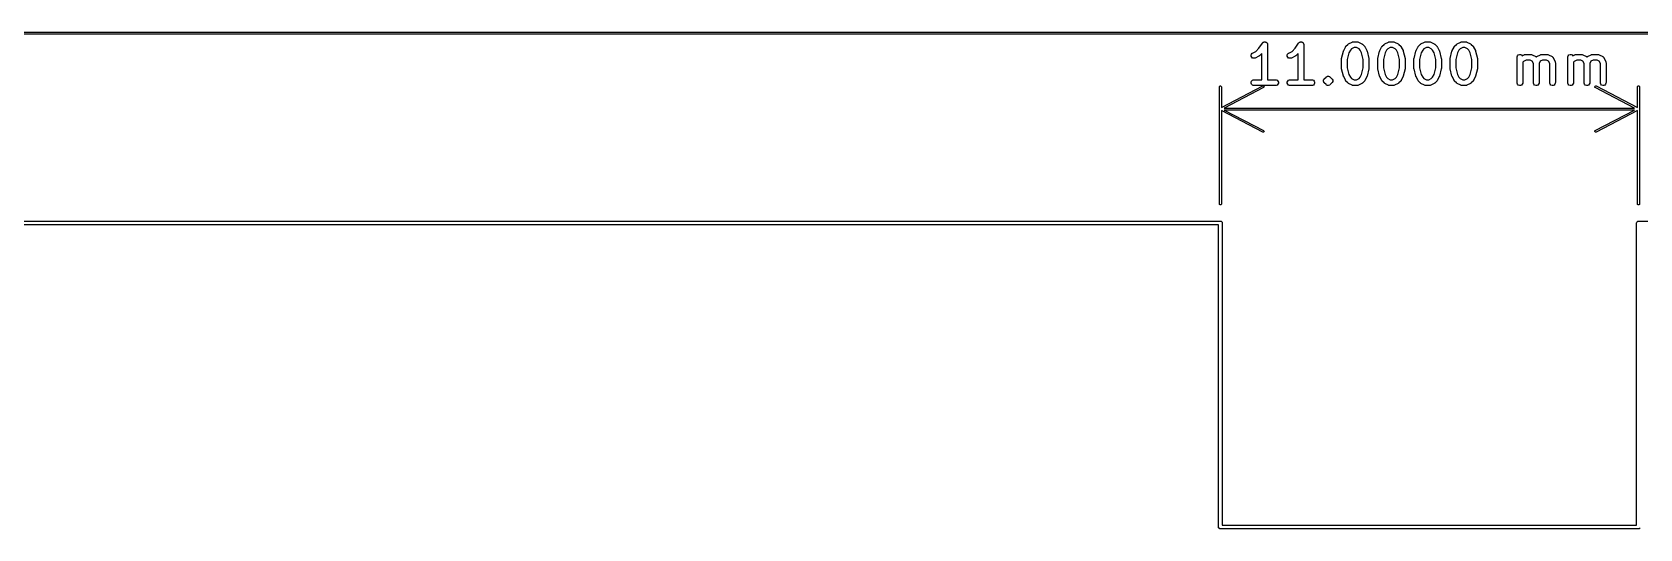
# Model space of a CAD drawing. Extents: x 2 to 13.8, y -9.5 to -0.9.
# Drawn here: x 10.856 to 12.521, y -1.498 to -0.983 of the extents above; entities that cross this region are included whole.
import ezdxf

# ---------------------------------------------------------------- set-up
doc = ezdxf.new("R2010")
doc.units = 0
doc.header["$MEASUREMENT"] = 0
doc.layers.add('BLACK', color=7, linetype='CONTINUOUS')

msp = doc.modelspace()

# ---------------------------------------------------------------- linework, layer by layer
at = {"layer": 'BLACK', "linetype": 'CONTINUOUS'}
for p, q in [((1.9725, -0.9833), (13.6574, -0.9833)), ((13.6574, -0.9852), (1.9725, -0.9852)), ((12.1265, -1), (12.1301, -0.9946)), ((12.1301, -0.9946), (12.1305, -0.9942)), ((12.1301, -0.9946), (12.1301, -0.9946)), ((12.1301, -0.9946), (12.1301, -0.9946)), ((12.1301, -0.9946), (12.1301, -0.9946)), ((12.1305, -0.9942), (12.1307, -0.994)), ((12.1307, -0.994), (12.1309, -0.9938)), ((12.1309, -0.9938), (12.1312, -0.9937)), ((12.1312, -0.9937), (12.1314, -0.9935)), ((12.1314, -0.9935), (12.1317, -0.9935)), ((12.1317, -0.9935), (12.132, -0.9934)), ((12.132, -0.9934), (12.1323, -0.9934)), ((12.1323, -0.9934), (12.1325, -0.9933)), ((12.1325, -0.9933), (12.1328, -0.9934)), ((12.1328, -0.9934), (12.1331, -0.9934)), ((12.1331, -0.9934), (12.1334, -0.9935)), ((12.1334, -0.9935), (12.1337, -0.9935)), ((12.1337, -0.9935), (12.1339, -0.9937)), ((12.1339, -0.9937), (12.1342, -0.9938)), ((12.1342, -0.9938), (12.1344, -0.994)), ((12.1344, -0.994), (12.1346, -0.9942)), ((12.1346, -0.9942), (12.1348, -0.9944)), ((12.1348, -0.9944), (12.135, -0.9946)), ((12.135, -0.9946), (12.1351, -0.9949)), ((12.1351, -0.9949), (12.1353, -0.9951)), ((12.1353, -0.9951), (12.1353, -0.9954)), ((12.1353, -0.9954), (12.1354, -0.9957)), ((12.1354, -0.9957), (12.1355, -0.9962)), ((12.1355, -0.9962), (12.1355, -0.9962)), ((12.1355, -0.9962), (12.1355, -0.9963)), ((12.1355, -0.9963), (12.1355, -0.9963)), ((12.1355, -0.9963), (12.1355, -1.0327)), ((12.164, -1), (12.1676, -0.9946)), ((12.1676, -0.9946), (12.168, -0.9942)), ((12.1676, -0.9946), (12.1676, -0.9946)), ((12.1676, -0.9946), (12.1676, -0.9946)), ((12.1676, -0.9946), (12.1676, -0.9946)), ((12.168, -0.9942), (12.1682, -0.994)), ((12.1682, -0.994), (12.1684, -0.9938)), ((12.1684, -0.9938), (12.1687, -0.9937)), ((12.1687, -0.9937), (12.1689, -0.9935)), ((12.1689, -0.9935), (12.1692, -0.9935)), ((12.1692, -0.9935), (12.1695, -0.9934)), ((12.1695, -0.9934), (12.1698, -0.9934)), ((12.1698, -0.9934), (12.17, -0.9933)), ((12.17, -0.9933), (12.1703, -0.9934)), ((12.1703, -0.9934), (12.1706, -0.9934)), ((12.1706, -0.9934), (12.1709, -0.9935)), ((12.1709, -0.9935), (12.1712, -0.9935)), ((12.1712, -0.9935), (12.1714, -0.9937)), ((12.1714, -0.9937), (12.1717, -0.9938)), ((12.1717, -0.9938), (12.1719, -0.994)), ((12.1719, -0.994), (12.1721, -0.9942)), ((12.1721, -0.9942), (12.1723, -0.9944)), ((12.1723, -0.9944), (12.1725, -0.9946)), ((12.1725, -0.9946), (12.1726, -0.9949)), ((12.1726, -0.9949), (12.1728, -0.9951)), ((12.1728, -0.9951), (12.1728, -0.9954)), ((12.1728, -0.9954), (12.1729, -0.9957)), ((12.1729, -0.9957), (12.173, -0.9962)), ((12.173, -0.9962), (12.173, -0.9962)), ((12.173, -0.9962), (12.173, -0.9963)), ((12.173, -0.9963), (12.173, -0.9963)), ((12.173, -0.9963), (12.173, -1.0327)), ((12.2143, -1.0024), (12.2161, -0.9987)), ((12.2161, -0.9987), (12.2163, -0.9984)), ((12.2163, -0.9984), (12.2164, -0.9983)), ((12.2163, -0.9984), (12.2163, -0.9984)), ((12.2164, -0.9983), (12.2165, -0.9982)), ((12.2165, -0.9981), (12.2167, -0.9979)), ((12.2165, -0.9982), (12.2165, -0.9981)), ((12.2167, -0.9979), (12.2186, -0.996)), ((12.2186, -0.996), (12.2188, -0.9959)), ((12.2188, -0.9958), (12.2189, -0.9957)), ((12.2188, -0.9959), (12.2188, -0.9958)), ((12.2189, -0.9957), (12.219, -0.9957)), ((12.219, -0.9957), (12.2191, -0.9956)), ((12.2191, -0.9956), (12.2193, -0.9955)), ((12.2193, -0.9955), (12.2231, -0.9936)), ((12.2231, -0.9936), (12.2236, -0.9934)), ((12.2236, -0.9934), (12.2237, -0.9934)), ((12.2237, -0.9934), (12.2238, -0.9934)), ((12.2238, -0.9934), (12.2244, -0.9933)), ((12.2244, -0.9933), (12.2282, -0.9933)), ((12.2282, -0.9933), (12.2287, -0.9934)), ((12.2287, -0.9934), (12.2288, -0.9934)), ((12.2288, -0.9934), (12.2289, -0.9934)), ((12.2289, -0.9934), (12.2295, -0.9936)), ((12.2295, -0.9936), (12.2332, -0.9955)), ((12.2332, -0.9955), (12.2335, -0.9956)), ((12.2335, -0.9956), (12.2335, -0.9957)), ((12.2335, -0.9957), (12.2336, -0.9957)), ((12.2336, -0.9957), (12.2337, -0.9958)), ((12.2337, -0.9958), (12.2338, -0.9959)), ((12.2338, -0.9959), (12.234, -0.996)), ((12.234, -0.996), (12.2359, -0.9979)), ((12.2359, -0.9979), (12.2361, -0.9981)), ((12.2361, -0.9981), (12.2361, -0.9982)), ((12.2361, -0.9982), (12.2362, -0.9983)), ((12.2362, -0.9983), (12.2362, -0.9984)), ((12.2362, -0.9984), (12.2363, -0.9984)), ((12.2363, -0.9984), (12.2364, -0.9987)), ((12.2364, -0.9987), (12.2383, -1.0024)), ((12.2518, -1.0024), (12.2536, -0.9987)), ((12.2536, -0.9987), (12.2538, -0.9984)), ((12.2538, -0.9984), (12.2539, -0.9983)), ((12.2538, -0.9984), (12.2538, -0.9984)), ((12.2539, -0.9982), (12.254, -0.9981)), ((12.2539, -0.9983), (12.2539, -0.9982)), ((12.254, -0.9981), (12.2542, -0.9979)), ((12.2542, -0.9979), (12.2561, -0.996)), ((12.2561, -0.996), (12.2563, -0.9959)), ((12.2563, -0.9958), (12.2564, -0.9957)), ((12.2563, -0.9959), (12.2563, -0.9958)), ((12.2564, -0.9957), (12.2565, -0.9957)), ((12.2565, -0.9957), (12.2566, -0.9956)), ((12.2566, -0.9956), (12.2568, -0.9955)), ((12.2568, -0.9955), (12.2606, -0.9936)), ((12.2606, -0.9936), (12.2611, -0.9934)), ((12.2611, -0.9934), (12.2612, -0.9934)), ((12.2612, -0.9934), (12.2613, -0.9934)), ((12.2613, -0.9934), (12.2619, -0.9933)), ((12.2619, -0.9933), (12.2657, -0.9933)), ((12.2657, -0.9933), (12.2662, -0.9934)), ((12.2662, -0.9934), (12.2663, -0.9934)), ((12.2663, -0.9934), (12.2664, -0.9934)), ((12.2664, -0.9934), (12.267, -0.9936)), ((12.267, -0.9936), (12.2707, -0.9955)), ((12.2707, -0.9955), (12.271, -0.9956)), ((12.271, -0.9956), (12.271, -0.9957)), ((12.271, -0.9957), (12.2711, -0.9957)), ((12.2711, -0.9957), (12.2712, -0.9958)), ((12.2712, -0.9958), (12.2713, -0.9959)), ((12.2713, -0.9959), (12.2715, -0.996)), ((12.2715, -0.996), (12.2734, -0.9979)), ((12.2734, -0.9979), (12.2736, -0.9981)), ((12.2736, -0.9981), (12.2736, -0.9982)), ((12.2736, -0.9982), (12.2737, -0.9983)), ((12.2737, -0.9983), (12.2737, -0.9984)), ((12.2737, -0.9984), (12.2738, -0.9984)), ((12.2738, -0.9984), (12.2739, -0.9987)), ((12.2739, -0.9987), (12.2758, -1.0024)), ((12.2893, -1.0024), (12.2911, -0.9987)), ((12.2911, -0.9987), (12.2913, -0.9984)), ((12.2913, -0.9984), (12.2914, -0.9983)), ((12.2913, -0.9984), (12.2913, -0.9984)), ((12.2914, -0.9982), (12.2915, -0.9981)), ((12.2914, -0.9983), (12.2914, -0.9982)), ((12.2915, -0.9981), (12.2917, -0.9979)), ((12.2917, -0.9979), (12.2936, -0.996)), ((12.2936, -0.996), (12.2938, -0.9959)), ((12.2938, -0.9958), (12.2939, -0.9957)), ((12.2938, -0.9959), (12.2938, -0.9958)), ((12.2939, -0.9957), (12.294, -0.9957)), ((12.294, -0.9957), (12.2941, -0.9956)), ((12.2941, -0.9956), (12.2943, -0.9955)), ((12.2943, -0.9955), (12.2981, -0.9936)), ((12.2981, -0.9936), (12.2986, -0.9934)), ((12.2986, -0.9934), (12.2987, -0.9934)), ((12.2987, -0.9934), (12.2988, -0.9934)), ((12.2988, -0.9934), (12.2994, -0.9933)), ((12.2994, -0.9933), (12.3031, -0.9933)), ((12.3031, -0.9933), (12.3037, -0.9934)), ((12.3037, -0.9934), (12.3038, -0.9934)), ((12.3038, -0.9934), (12.3039, -0.9934)), ((12.3039, -0.9934), (12.3045, -0.9936)), ((12.3045, -0.9936), (12.3082, -0.9955)), ((12.3082, -0.9955), (12.3085, -0.9956)), ((12.3085, -0.9956), (12.3085, -0.9957)), ((12.3085, -0.9957), (12.3086, -0.9957)), ((12.3086, -0.9957), (12.3087, -0.9958)), ((12.3087, -0.9958), (12.3088, -0.9959)), ((12.3088, -0.9959), (12.309, -0.996)), ((12.309, -0.996), (12.3109, -0.9979)), ((12.3109, -0.9979), (12.311, -0.9981)), ((12.311, -0.9981), (12.3111, -0.9982)), ((12.3111, -0.9982), (12.3112, -0.9983)), ((12.3112, -0.9983), (12.3112, -0.9984)), ((12.3112, -0.9984), (12.3113, -0.9984)), ((12.3113, -0.9984), (12.3114, -0.9987)), ((12.3114, -0.9987), (12.3133, -1.0024)), ((12.3268, -1.0024), (12.3286, -0.9987)), ((12.3286, -0.9987), (12.3288, -0.9984)), ((12.3288, -0.9984), (12.3289, -0.9983)), ((12.3288, -0.9984), (12.3288, -0.9984)), ((12.3289, -0.9982), (12.329, -0.9981)), ((12.3289, -0.9983), (12.3289, -0.9982)), ((12.329, -0.9981), (12.3292, -0.9979)), ((12.3292, -0.9979), (12.3311, -0.996)), ((12.3311, -0.996), (12.3313, -0.9959)), ((12.3313, -0.9958), (12.3314, -0.9957)), ((12.3313, -0.9959), (12.3313, -0.9958)), ((12.3314, -0.9957), (12.3315, -0.9957)), ((12.3315, -0.9957), (12.3316, -0.9956)), ((12.3316, -0.9956), (12.3318, -0.9955)), ((12.3318, -0.9955), (12.3356, -0.9936)), ((12.3356, -0.9936), (12.3361, -0.9934)), ((12.3361, -0.9934), (12.3362, -0.9934)), ((12.3362, -0.9934), (12.3363, -0.9934)), ((12.3363, -0.9934), (12.3369, -0.9933)), ((12.3369, -0.9933), (12.3406, -0.9933)), ((12.3406, -0.9933), (12.3412, -0.9934)), ((12.3412, -0.9934), (12.3413, -0.9934)), ((12.3413, -0.9934), (12.3414, -0.9934)), ((12.3414, -0.9934), (12.342, -0.9936)), ((12.342, -0.9936), (12.3457, -0.9955)), ((12.3457, -0.9955), (12.346, -0.9956)), ((12.346, -0.9956), (12.346, -0.9957)), ((12.346, -0.9957), (12.3461, -0.9957)), ((12.3461, -0.9957), (12.3462, -0.9958)), ((12.3462, -0.9958), (12.3463, -0.9959)), ((12.3463, -0.9959), (12.3465, -0.996)), ((12.3465, -0.996), (12.3484, -0.9979)), ((12.3484, -0.9979), (12.3485, -0.9981)), ((12.3485, -0.9981), (12.3486, -0.9982)), ((12.3486, -0.9982), (12.3487, -0.9983)), ((12.3487, -0.9983), (12.3487, -0.9984)), ((12.3487, -0.9984), (12.3488, -0.9984)), ((12.3488, -0.9984), (12.3489, -0.9987)), ((12.3489, -0.9987), (12.3508, -1.0024)), ((12.1184, -1.0071), (12.1187, -1.006)), ((12.1184, -1.0083), (12.1184, -1.0071)), ((12.119, -1.0093), (12.1184, -1.0083)), ((12.1187, -1.006), (12.1195, -1.0052)), ((12.1198, -1.0101), (12.119, -1.0093)), ((12.1195, -1.0052), (12.12, -1.0049)), ((12.1209, -1.0104), (12.1198, -1.0101)), ((12.12, -1.0049), (12.1233, -1.0032)), ((12.1221, -1.0103), (12.1209, -1.0104)), ((12.1226, -1.0101), (12.1221, -1.0103)), ((12.1264, -1.0083), (12.1226, -1.0101)), ((12.1233, -1.0032), (12.1265, -1)), ((12.1266, -1.0081), (12.1264, -1.0083)), ((12.1267, -1.0081), (12.1266, -1.0081)), ((12.1268, -1.008), (12.1267, -1.0081)), ((12.1269, -1.008), (12.1268, -1.008)), ((12.1271, -1.0077), (12.1269, -1.0079)), ((12.1269, -1.0079), (12.1269, -1.008)), ((12.1296, -1.0053), (12.1271, -1.0077)), ((12.1296, -1.0327), (12.1296, -1.0053)), ((12.1559, -1.0071), (12.1562, -1.006)), ((12.1559, -1.0083), (12.1559, -1.0071)), ((12.1565, -1.0093), (12.1559, -1.0083)), ((12.1562, -1.006), (12.157, -1.0052)), ((12.1573, -1.0101), (12.1565, -1.0093)), ((12.157, -1.0052), (12.1575, -1.0049)), ((12.1584, -1.0104), (12.1573, -1.0101)), ((12.1575, -1.0049), (12.1608, -1.0032)), ((12.1596, -1.0103), (12.1584, -1.0104)), ((12.1601, -1.0101), (12.1596, -1.0103)), ((12.1639, -1.0083), (12.1601, -1.0101)), ((12.1608, -1.0032), (12.164, -1)), ((12.1641, -1.0081), (12.1639, -1.0083)), ((12.1642, -1.0081), (12.1641, -1.0081)), ((12.1643, -1.008), (12.1642, -1.0081)), ((12.1644, -1.008), (12.1643, -1.008)), ((12.1646, -1.0077), (12.1644, -1.0079)), ((12.1644, -1.0079), (12.1644, -1.008)), ((12.1671, -1.0053), (12.1646, -1.0077)), ((12.1671, -1.0327), (12.1671, -1.0053)), ((12.2121, -1.0107), (12.2122, -1.0106)), ((12.2121, -1.0109), (12.2121, -1.0107)), ((12.2121, -1.0111), (12.2121, -1.0109)), ((12.2121, -1.0112), (12.2121, -1.0111)), ((12.2121, -1.0113), (12.2121, -1.0112)), ((12.2121, -1.0206), (12.2121, -1.0113)), ((12.2122, -1.0105), (12.214, -1.003)), ((12.2122, -1.0106), (12.2122, -1.0105)), ((12.214, -1.003), (12.2141, -1.003)), ((12.2141, -1.003), (12.2142, -1.0027)), ((12.2141, -1.003), (12.2141, -1.003)), ((12.2142, -1.0027), (12.2142, -1.0025)), ((12.2142, -1.0025), (12.2143, -1.0025)), ((12.2143, -1.0025), (12.2143, -1.0024)), ((12.2197, -1.0048), (12.218, -1.0116)), ((12.218, -1.0116), (12.218, -1.0203)), ((12.2212, -1.0018), (12.2197, -1.0048)), ((12.2224, -1.0006), (12.2212, -1.0018)), ((12.2251, -0.9992), (12.2224, -1.0006)), ((12.2275, -0.9992), (12.2251, -0.9992)), ((12.2302, -1.0006), (12.2275, -0.9992)), ((12.2314, -1.0018), (12.2302, -1.0006)), ((12.2329, -1.0048), (12.2314, -1.0018)), ((12.2346, -1.0116), (12.2329, -1.0048)), ((12.2346, -1.0203), (12.2346, -1.0116)), ((12.2383, -1.0024), (12.2383, -1.0025)), ((12.2383, -1.0025), (12.2383, -1.0025)), ((12.2383, -1.0025), (12.2384, -1.0027)), ((12.2384, -1.0027), (12.2385, -1.003)), ((12.2385, -1.003), (12.2385, -1.003)), ((12.2385, -1.003), (12.2385, -1.003)), ((12.2385, -1.003), (12.2404, -1.0105)), ((12.2404, -1.0105), (12.2404, -1.0106)), ((12.2404, -1.0106), (12.2404, -1.0107)), ((12.2404, -1.0107), (12.2405, -1.0109)), ((12.2405, -1.0109), (12.2405, -1.0111)), ((12.2405, -1.0111), (12.2405, -1.0112)), ((12.2405, -1.0112), (12.2405, -1.0113)), ((12.2405, -1.0113), (12.2405, -1.0206)), ((12.2496, -1.0107), (12.2497, -1.0106)), ((12.2496, -1.0109), (12.2496, -1.0107)), ((12.2496, -1.0111), (12.2496, -1.0109)), ((12.2496, -1.0112), (12.2496, -1.0111)), ((12.2496, -1.0113), (12.2496, -1.0112)), ((12.2496, -1.0206), (12.2496, -1.0113)), ((12.2497, -1.0105), (12.2515, -1.003)), ((12.2497, -1.0106), (12.2497, -1.0105)), ((12.2515, -1.003), (12.2516, -1.003)), ((12.2516, -1.0027), (12.2517, -1.0025)), ((12.2516, -1.003), (12.2516, -1.0027)), ((12.2516, -1.003), (12.2516, -1.003)), ((12.2517, -1.0025), (12.2518, -1.0024)), ((12.2517, -1.0025), (12.2517, -1.0025)), ((12.2572, -1.0048), (12.2555, -1.0116)), ((12.2555, -1.0116), (12.2555, -1.0203)), ((12.2587, -1.0018), (12.2572, -1.0048)), ((12.2599, -1.0006), (12.2587, -1.0018)), ((12.2626, -0.9992), (12.2599, -1.0006)), ((12.265, -0.9992), (12.2626, -0.9992)), ((12.2677, -1.0006), (12.265, -0.9992)), ((12.2689, -1.0018), (12.2677, -1.0006)), ((12.2704, -1.0048), (12.2689, -1.0018)), ((12.2721, -1.0116), (12.2704, -1.0048)), ((12.2721, -1.0203), (12.2721, -1.0116)), ((12.2758, -1.0024), (12.2758, -1.0025)), ((12.2758, -1.0025), (12.2758, -1.0025)), ((12.2758, -1.0025), (12.2759, -1.0027)), ((12.2759, -1.0027), (12.276, -1.003)), ((12.276, -1.003), (12.276, -1.003)), ((12.276, -1.003), (12.276, -1.003)), ((12.276, -1.003), (12.2779, -1.0105)), ((12.2779, -1.0105), (12.2779, -1.0106)), ((12.2779, -1.0106), (12.2779, -1.0107)), ((12.2779, -1.0107), (12.2779, -1.0109)), ((12.2779, -1.0109), (12.278, -1.0111)), ((12.278, -1.0111), (12.278, -1.0112)), ((12.278, -1.0112), (12.278, -1.0113)), ((12.278, -1.0113), (12.278, -1.0206)), ((12.2871, -1.0106), (12.2872, -1.0105)), ((12.2871, -1.0107), (12.2871, -1.0106)), ((12.2871, -1.0109), (12.2871, -1.0107)), ((12.2871, -1.0111), (12.2871, -1.0109)), ((12.2871, -1.0112), (12.2871, -1.0111)), ((12.2871, -1.0113), (12.2871, -1.0112)), ((12.2871, -1.0206), (12.2871, -1.0113)), ((12.2872, -1.0105), (12.289, -1.003)), ((12.289, -1.003), (12.2891, -1.003)), ((12.2891, -1.0027), (12.2892, -1.0025)), ((12.2891, -1.003), (12.2891, -1.0027)), ((12.2891, -1.003), (12.2891, -1.003)), ((12.2892, -1.0025), (12.2893, -1.0024)), ((12.2892, -1.0025), (12.2892, -1.0025)), ((12.2947, -1.0048), (12.293, -1.0116)), ((12.293, -1.0116), (12.293, -1.0203)), ((12.2962, -1.0018), (12.2947, -1.0048)), ((12.2974, -1.0006), (12.2962, -1.0018)), ((12.3001, -0.9992), (12.2974, -1.0006)), ((12.3025, -0.9992), (12.3001, -0.9992)), ((12.3051, -1.0006), (12.3025, -0.9992)), ((12.3063, -1.0018), (12.3051, -1.0006)), ((12.3079, -1.0048), (12.3063, -1.0018)), ((12.3096, -1.0116), (12.3079, -1.0048)), ((12.3096, -1.0203), (12.3096, -1.0116)), ((12.3133, -1.0024), (12.3133, -1.0025)), ((12.3133, -1.0025), (12.3133, -1.0025)), ((12.3133, -1.0025), (12.3134, -1.0027)), ((12.3134, -1.0027), (12.3135, -1.003)), ((12.3135, -1.003), (12.3135, -1.003)), ((12.3135, -1.003), (12.3135, -1.003)), ((12.3135, -1.003), (12.3154, -1.0105)), ((12.3154, -1.0105), (12.3154, -1.0106)), ((12.3154, -1.0106), (12.3154, -1.0107)), ((12.3154, -1.0107), (12.3154, -1.0109)), ((12.3154, -1.0109), (12.3155, -1.0111)), ((12.3155, -1.0111), (12.3155, -1.0112)), ((12.3155, -1.0112), (12.3155, -1.0113)), ((12.3155, -1.0113), (12.3155, -1.0206)), ((12.3246, -1.0106), (12.3247, -1.0105)), ((12.3246, -1.0107), (12.3246, -1.0106)), ((12.3246, -1.0109), (12.3246, -1.0107)), ((12.3246, -1.0111), (12.3246, -1.0109)), ((12.3246, -1.0112), (12.3246, -1.0111)), ((12.3246, -1.0113), (12.3246, -1.0112)), ((12.3246, -1.0206), (12.3246, -1.0113)), ((12.3247, -1.0105), (12.3265, -1.003)), ((12.3265, -1.003), (12.3266, -1.0027)), ((12.3265, -1.003), (12.3265, -1.003)), ((12.3265, -1.003), (12.3265, -1.003)), ((12.3266, -1.0027), (12.3267, -1.0025)), ((12.3267, -1.0025), (12.3268, -1.0024)), ((12.3267, -1.0025), (12.3267, -1.0025)), ((12.3322, -1.0048), (12.3305, -1.0116)), ((12.3305, -1.0116), (12.3305, -1.0203)), ((12.3337, -1.0018), (12.3322, -1.0048)), ((12.3349, -1.0006), (12.3337, -1.0018)), ((12.3376, -0.9992), (12.3349, -1.0006)), ((12.3399, -0.9992), (12.3376, -0.9992)), ((12.3426, -1.0006), (12.3399, -0.9992)), ((12.3438, -1.0018), (12.3426, -1.0006)), ((12.3454, -1.0048), (12.3438, -1.0018)), ((12.3471, -1.0116), (12.3454, -1.0048)), ((12.3471, -1.0203), (12.3471, -1.0116)), ((12.3508, -1.0024), (12.3508, -1.0025)), ((12.3508, -1.0025), (12.3508, -1.0025)), ((12.3508, -1.0025), (12.3509, -1.0027)), ((12.3509, -1.0027), (12.351, -1.003)), ((12.351, -1.003), (12.351, -1.003)), ((12.351, -1.003), (12.351, -1.003)), ((12.351, -1.003), (12.3529, -1.0105)), ((12.3529, -1.0105), (12.3529, -1.0106)), ((12.3529, -1.0106), (12.3529, -1.0107)), ((12.3529, -1.0107), (12.3529, -1.0109)), ((12.3529, -1.0109), (12.353, -1.0111)), ((12.353, -1.0111), (12.353, -1.0112)), ((12.353, -1.0112), (12.353, -1.0113)), ((12.353, -1.0113), (12.353, -1.0206)), ((12.3939, -1.0094), (12.394, -1.0088)), ((12.3939, -1.0356), (12.3939, -1.0094)), ((12.394, -1.0088), (12.3944, -1.0077)), ((12.3944, -1.0077), (12.3952, -1.0069)), ((12.3952, -1.0069), (12.3963, -1.0065)), ((12.3963, -1.0065), (12.3975, -1.0065)), ((12.3975, -1.0065), (12.3985, -1.0069)), ((12.3985, -1.0069), (12.3993, -1.0077)), ((12.3993, -1.0077), (12.4012, -1.0067)), ((12.4005, -1.0137), (12.3998, -1.0143)), ((12.3998, -1.0143), (12.3998, -1.0356)), ((12.4032, -1.0123), (12.4005, -1.0137)), ((12.4012, -1.0067), (12.4017, -1.0065)), ((12.4017, -1.0065), (12.4018, -1.0065)), ((12.4018, -1.0065), (12.4019, -1.0065)), ((12.4019, -1.0065), (12.4025, -1.0064)), ((12.4025, -1.0064), (12.4081, -1.0064)), ((12.4074, -1.0123), (12.4032, -1.0123)), ((12.4097, -1.0135), (12.4074, -1.0123)), ((12.4081, -1.0064), (12.4087, -1.0065)), ((12.4087, -1.0065), (12.4088, -1.0065)), ((12.4088, -1.0065), (12.4089, -1.0065)), ((12.4089, -1.0065), (12.4095, -1.0067)), ((12.4095, -1.0067), (12.4132, -1.0086)), ((12.4108, -1.0157), (12.4097, -1.0135)), ((12.4108, -1.0356), (12.4108, -1.0157)), ((12.4132, -1.0086), (12.4133, -1.0087)), ((12.4133, -1.0087), (12.4133, -1.0087)), ((12.4133, -1.0087), (12.4134, -1.0087)), ((12.4134, -1.0087), (12.4137, -1.0089)), ((12.4137, -1.0089), (12.4138, -1.009)), ((12.4138, -1.0089), (12.4141, -1.0087)), ((12.4138, -1.009), (12.4138, -1.0089)), ((12.4141, -1.0087), (12.4142, -1.0087)), ((12.4142, -1.0087), (12.4143, -1.0086)), ((12.4142, -1.0087), (12.4142, -1.0087)), ((12.4143, -1.0086), (12.4181, -1.0067)), ((12.4178, -1.0135), (12.4167, -1.0157)), ((12.4167, -1.0157), (12.4167, -1.0356)), ((12.4201, -1.0123), (12.4178, -1.0135)), ((12.4181, -1.0067), (12.4186, -1.0065)), ((12.4186, -1.0065), (12.4187, -1.0065)), ((12.4187, -1.0065), (12.4188, -1.0065)), ((12.4188, -1.0065), (12.4194, -1.0064)), ((12.4194, -1.0064), (12.425, -1.0064)), ((12.4243, -1.0123), (12.4201, -1.0123)), ((12.4266, -1.0135), (12.4243, -1.0123)), ((12.425, -1.0064), (12.4256, -1.0065)), ((12.4256, -1.0065), (12.4257, -1.0065)), ((12.4257, -1.0065), (12.4258, -1.0065)), ((12.4258, -1.0065), (12.4263, -1.0067)), ((12.4263, -1.0067), (12.4301, -1.0086)), ((12.4277, -1.0157), (12.4266, -1.0135)), ((12.4277, -1.0356), (12.4277, -1.0157)), ((12.4301, -1.0086), (12.4302, -1.0087)), ((12.4302, -1.0087), (12.4302, -1.0087)), ((12.4302, -1.0087), (12.4303, -1.0087)), ((12.4303, -1.0087), (12.4306, -1.0089)), ((12.4306, -1.0089), (12.4308, -1.0092)), ((12.4308, -1.0092), (12.4311, -1.0094)), ((12.4311, -1.0094), (12.4313, -1.0097)), ((12.4313, -1.0097), (12.4313, -1.0098)), ((12.4313, -1.0098), (12.4313, -1.0098)), ((12.4313, -1.0098), (12.4314, -1.0099)), ((12.4314, -1.0099), (12.4333, -1.0137)), ((12.4333, -1.0137), (12.4335, -1.0142)), ((12.4335, -1.0142), (12.4335, -1.0143)), ((12.4335, -1.0143), (12.4335, -1.0144)), ((12.4335, -1.0144), (12.4336, -1.015)), ((12.4336, -1.015), (12.4336, -1.0356)), ((12.4464, -1.0094), (12.4465, -1.0088)), ((12.4464, -1.0356), (12.4464, -1.0094)), ((12.4465, -1.0088), (12.4469, -1.0077)), ((12.4469, -1.0077), (12.4477, -1.0069)), ((12.4477, -1.0069), (12.4488, -1.0065)), ((12.4488, -1.0065), (12.45, -1.0065)), ((12.45, -1.0065), (12.451, -1.0069)), ((12.451, -1.0069), (12.4518, -1.0077)), ((12.4518, -1.0077), (12.4537, -1.0067)), ((12.453, -1.0137), (12.4523, -1.0143)), ((12.4523, -1.0143), (12.4523, -1.0356)), ((12.4557, -1.0123), (12.453, -1.0137)), ((12.4537, -1.0067), (12.4542, -1.0065)), ((12.4542, -1.0065), (12.4543, -1.0065)), ((12.4543, -1.0065), (12.4544, -1.0065)), ((12.4544, -1.0065), (12.455, -1.0064)), ((12.455, -1.0064), (12.4606, -1.0064)), ((12.4599, -1.0123), (12.4557, -1.0123)), ((12.4622, -1.0135), (12.4599, -1.0123)), ((12.4606, -1.0064), (12.4612, -1.0065)), ((12.4612, -1.0065), (12.4613, -1.0065)), ((12.4613, -1.0065), (12.4614, -1.0065)), ((12.4614, -1.0065), (12.462, -1.0067)), ((12.462, -1.0067), (12.4657, -1.0086)), ((12.4633, -1.0157), (12.4622, -1.0135)), ((12.4633, -1.0356), (12.4633, -1.0157)), ((12.4657, -1.0086), (12.4658, -1.0087)), ((12.4658, -1.0087), (12.4658, -1.0087)), ((12.4658, -1.0087), (12.4659, -1.0087)), ((12.4659, -1.0087), (12.4662, -1.0089)), ((12.4662, -1.0089), (12.4663, -1.009)), ((12.4663, -1.0089), (12.4666, -1.0087)), ((12.4663, -1.009), (12.4663, -1.0089)), ((12.4666, -1.0087), (12.4667, -1.0087)), ((12.4667, -1.0087), (12.4668, -1.0086)), ((12.4667, -1.0087), (12.4667, -1.0087)), ((12.4668, -1.0086), (12.4706, -1.0067)), ((12.4703, -1.0135), (12.4692, -1.0157)), ((12.4692, -1.0157), (12.4692, -1.0356)), ((12.4726, -1.0123), (12.4703, -1.0135)), ((12.4706, -1.0067), (12.4711, -1.0065)), ((12.4711, -1.0065), (12.4712, -1.0065)), ((12.4712, -1.0065), (12.4713, -1.0065)), ((12.4713, -1.0065), (12.4719, -1.0064)), ((12.4719, -1.0064), (12.4775, -1.0064)), ((12.4768, -1.0123), (12.4726, -1.0123)), ((12.4791, -1.0135), (12.4768, -1.0123)), ((12.4775, -1.0064), (12.4781, -1.0065)), ((12.4781, -1.0065), (12.4782, -1.0065)), ((12.4782, -1.0065), (12.4783, -1.0065)), ((12.4783, -1.0065), (12.4788, -1.0067)), ((12.4788, -1.0067), (12.4826, -1.0086)), ((12.4802, -1.0157), (12.4791, -1.0135)), ((12.4802, -1.0356), (12.4802, -1.0157)), ((12.4826, -1.0086), (12.4827, -1.0087)), ((12.4827, -1.0087), (12.4827, -1.0087)), ((12.4827, -1.0087), (12.4828, -1.0087)), ((12.4828, -1.0087), (12.4831, -1.0089)), ((12.4831, -1.0089), (12.4833, -1.0092)), ((12.4833, -1.0092), (12.4836, -1.0094)), ((12.4836, -1.0094), (12.4838, -1.0097)), ((12.4838, -1.0097), (12.4838, -1.0098)), ((12.4838, -1.0098), (12.4838, -1.0098)), ((12.4838, -1.0098), (12.4839, -1.0099)), ((12.4839, -1.0099), (12.4858, -1.0137)), ((12.4858, -1.0137), (12.486, -1.0142)), ((12.486, -1.0142), (12.486, -1.0143)), ((12.486, -1.0143), (12.486, -1.0144)), ((12.486, -1.0144), (12.4861, -1.015)), ((12.4861, -1.015), (12.4861, -1.0356)), ((12.1934, -1.0332), (12.1938, -1.0321)), ((12.1938, -1.0321), (12.1942, -1.0317)), ((12.1942, -1.0317), (12.1961, -1.0298)), ((12.1961, -1.0298), (12.1965, -1.0294)), ((12.1965, -1.0294), (12.1972, -1.0291)), ((12.1965, -1.0294), (12.1965, -1.0294)), ((12.1972, -1.0291), (12.1976, -1.029)), ((12.1976, -1.029), (12.1987, -1.029)), ((12.1987, -1.029), (12.1987, -1.029)), ((12.1987, -1.029), (12.1991, -1.0291)), ((12.1991, -1.0291), (12.1998, -1.0294)), ((12.1998, -1.0294), (12.1998, -1.0294)), ((12.1998, -1.0294), (12.2003, -1.0298)), ((12.2003, -1.0298), (12.2021, -1.0317)), ((12.2021, -1.0317), (12.2025, -1.0321)), ((12.2025, -1.0321), (12.2029, -1.0332)), ((12.2121, -1.0207), (12.2121, -1.0206)), ((12.2121, -1.0208), (12.2121, -1.0207)), ((12.2121, -1.021), (12.2121, -1.0208)), ((12.2121, -1.0212), (12.2121, -1.021)), ((12.2122, -1.0212), (12.2121, -1.0212)), ((12.2122, -1.0213), (12.2122, -1.0212)), ((12.214, -1.0288), (12.2122, -1.0213)), ((12.2141, -1.0289), (12.214, -1.0288)), ((12.2142, -1.0291), (12.2141, -1.0289)), ((12.2141, -1.0289), (12.2141, -1.0289)), ((12.2142, -1.0294), (12.2142, -1.0291)), ((12.2143, -1.0294), (12.2142, -1.0294)), ((12.2161, -1.0332), (12.2143, -1.0294)), ((12.2143, -1.0294), (12.2143, -1.0294)), ((12.218, -1.0203), (12.2197, -1.0271)), ((12.2197, -1.0271), (12.2212, -1.0301)), ((12.2212, -1.0301), (12.2224, -1.0313)), ((12.2224, -1.0313), (12.2251, -1.0327)), ((12.2275, -1.0327), (12.2302, -1.0313)), ((12.2302, -1.0313), (12.2314, -1.0301)), ((12.2314, -1.0301), (12.2329, -1.0271)), ((12.2329, -1.0271), (12.2346, -1.0203)), ((12.2383, -1.0294), (12.2364, -1.0332)), ((12.2384, -1.0291), (12.2383, -1.0294)), ((12.2383, -1.0294), (12.2383, -1.0294)), ((12.2383, -1.0294), (12.2383, -1.0294)), ((12.2385, -1.0289), (12.2384, -1.0291)), ((12.2404, -1.0213), (12.2385, -1.0288)), ((12.2385, -1.0288), (12.2385, -1.0289)), ((12.2385, -1.0289), (12.2385, -1.0289)), ((12.2405, -1.021), (12.2404, -1.0212)), ((12.2404, -1.0212), (12.2404, -1.0212)), ((12.2404, -1.0212), (12.2404, -1.0213)), ((12.2405, -1.0206), (12.2405, -1.0207)), ((12.2405, -1.0207), (12.2405, -1.0208)), ((12.2405, -1.0208), (12.2405, -1.021)), ((12.2496, -1.0207), (12.2496, -1.0206)), ((12.2496, -1.0208), (12.2496, -1.0207)), ((12.2496, -1.021), (12.2496, -1.0208)), ((12.2496, -1.0212), (12.2496, -1.021)), ((12.2497, -1.0212), (12.2496, -1.0212)), ((12.2497, -1.0213), (12.2497, -1.0212)), ((12.2515, -1.0288), (12.2497, -1.0213)), ((12.2516, -1.0289), (12.2515, -1.0288)), ((12.2516, -1.0291), (12.2516, -1.0289)), ((12.2516, -1.0289), (12.2516, -1.0289)), ((12.2517, -1.0294), (12.2516, -1.0291)), ((12.2518, -1.0294), (12.2517, -1.0294)), ((12.2517, -1.0294), (12.2517, -1.0294)), ((12.2536, -1.0332), (12.2518, -1.0294)), ((12.2555, -1.0203), (12.2572, -1.0271)), ((12.2572, -1.0271), (12.2587, -1.0301)), ((12.2587, -1.0301), (12.2599, -1.0313)), ((12.2599, -1.0313), (12.2626, -1.0327)), ((12.265, -1.0327), (12.2677, -1.0313)), ((12.2677, -1.0313), (12.2689, -1.0301)), ((12.2689, -1.0301), (12.2704, -1.0271)), ((12.2704, -1.0271), (12.2721, -1.0203)), ((12.2758, -1.0294), (12.2739, -1.0332)), ((12.2759, -1.0291), (12.2758, -1.0294)), ((12.2758, -1.0294), (12.2758, -1.0294)), ((12.2758, -1.0294), (12.2758, -1.0294)), ((12.276, -1.0289), (12.2759, -1.0291)), ((12.2779, -1.0213), (12.276, -1.0288)), ((12.276, -1.0288), (12.276, -1.0289)), ((12.276, -1.0289), (12.276, -1.0289)), ((12.278, -1.0208), (12.2779, -1.021)), ((12.2779, -1.021), (12.2779, -1.0212)), ((12.2779, -1.0212), (12.2779, -1.0212)), ((12.2779, -1.0212), (12.2779, -1.0213)), ((12.278, -1.0206), (12.278, -1.0207)), ((12.278, -1.0207), (12.278, -1.0208)), ((12.2871, -1.0207), (12.2871, -1.0206)), ((12.2871, -1.0208), (12.2871, -1.0207)), ((12.2871, -1.021), (12.2871, -1.0208)), ((12.2871, -1.0212), (12.2871, -1.021)), ((12.2872, -1.0213), (12.2871, -1.0212)), ((12.2871, -1.0212), (12.2871, -1.0212)), ((12.289, -1.0288), (12.2872, -1.0213)), ((12.2891, -1.0289), (12.289, -1.0288)), ((12.2891, -1.0291), (12.2891, -1.0289)), ((12.2891, -1.0289), (12.2891, -1.0289)), ((12.2892, -1.0294), (12.2891, -1.0291)), ((12.2893, -1.0294), (12.2892, -1.0294)), ((12.2892, -1.0294), (12.2892, -1.0294)), ((12.2911, -1.0332), (12.2893, -1.0294)), ((12.293, -1.0203), (12.2947, -1.0271)), ((12.2947, -1.0271), (12.2962, -1.0301)), ((12.2962, -1.0301), (12.2974, -1.0313)), ((12.2974, -1.0313), (12.3001, -1.0327)), ((12.3025, -1.0327), (12.3051, -1.0313)), ((12.3051, -1.0313), (12.3063, -1.0301)), ((12.3063, -1.0301), (12.3079, -1.0271)), ((12.3079, -1.0271), (12.3096, -1.0203)), ((12.3133, -1.0294), (12.3114, -1.0332)), ((12.3134, -1.0291), (12.3133, -1.0294)), ((12.3133, -1.0294), (12.3133, -1.0294)), ((12.3133, -1.0294), (12.3133, -1.0294)), ((12.3135, -1.0289), (12.3134, -1.0291)), ((12.3154, -1.0213), (12.3135, -1.0288)), ((12.3135, -1.0288), (12.3135, -1.0289)), ((12.3135, -1.0289), (12.3135, -1.0289)), ((12.3155, -1.0208), (12.3154, -1.021)), ((12.3154, -1.021), (12.3154, -1.0212)), ((12.3154, -1.0212), (12.3154, -1.0212)), ((12.3154, -1.0212), (12.3154, -1.0213)), ((12.3155, -1.0206), (12.3155, -1.0207)), ((12.3155, -1.0207), (12.3155, -1.0208)), ((12.3246, -1.0207), (12.3246, -1.0206)), ((12.3246, -1.0208), (12.3246, -1.0207)), ((12.3246, -1.021), (12.3246, -1.0208)), ((12.3246, -1.0212), (12.3246, -1.021)), ((12.3247, -1.0213), (12.3246, -1.0212)), ((12.3246, -1.0212), (12.3246, -1.0212)), ((12.3265, -1.0288), (12.3247, -1.0213)), ((12.3265, -1.0289), (12.3265, -1.0288)), ((12.3266, -1.0291), (12.3265, -1.0289)), ((12.3265, -1.0289), (12.3265, -1.0289)), ((12.3267, -1.0294), (12.3266, -1.0291)), ((12.3268, -1.0294), (12.3267, -1.0294)), ((12.3267, -1.0294), (12.3267, -1.0294)), ((12.3286, -1.0332), (12.3268, -1.0294)), ((12.3305, -1.0203), (12.3322, -1.0271)), ((12.3322, -1.0271), (12.3337, -1.0301)), ((12.3337, -1.0301), (12.3349, -1.0313)), ((12.3349, -1.0313), (12.3376, -1.0327)), ((12.3399, -1.0327), (12.3426, -1.0313)), ((12.3426, -1.0313), (12.3438, -1.0301)), ((12.3438, -1.0301), (12.3454, -1.0271)), ((12.3454, -1.0271), (12.3471, -1.0203)), ((12.3508, -1.0294), (12.3489, -1.0332)), ((12.3509, -1.0291), (12.3508, -1.0294)), ((12.3508, -1.0294), (12.3508, -1.0294)), ((12.3508, -1.0294), (12.3508, -1.0294)), ((12.351, -1.0289), (12.3509, -1.0291)), ((12.3529, -1.0213), (12.351, -1.0288)), ((12.351, -1.0288), (12.351, -1.0289)), ((12.351, -1.0289), (12.351, -1.0289)), ((12.353, -1.0208), (12.3529, -1.021)), ((12.3529, -1.021), (12.3529, -1.0212)), ((12.3529, -1.0212), (12.3529, -1.0212)), ((12.3529, -1.0212), (12.3529, -1.0213)), ((12.353, -1.0206), (12.353, -1.0207)), ((12.353, -1.0207), (12.353, -1.0208)), ((12.0856, -1.0399), (12.0857, -1.0395)), ((12.0856, -1.1614), (12.0856, -1.0399)), ((12.0857, -1.0395), (12.0862, -1.039)), ((12.0862, -1.039), (12.087, -1.039)), ((12.087, -1.039), (12.0875, -1.0395)), ((12.0875, -1.0395), (12.0876, -1.0399)), ((12.0876, -1.0614), (12.1305, -1.039)), ((12.0876, -1.0399), (12.0876, -1.0614)), ((12.1314, -1.0408), (12.0906, -1.062)), ((12.1184, -1.035), (12.1188, -1.034)), ((12.1184, -1.0362), (12.1184, -1.035)), ((12.1188, -1.0373), (12.1184, -1.0362)), ((12.1188, -1.034), (12.1197, -1.0332)), ((12.1197, -1.0381), (12.1188, -1.0373)), ((12.1197, -1.0332), (12.1207, -1.0327)), ((12.1207, -1.0385), (12.1197, -1.0381)), ((12.1207, -1.0327), (12.1213, -1.0327)), ((12.1213, -1.0386), (12.1207, -1.0385)), ((12.1213, -1.0327), (12.1296, -1.0327)), ((12.1438, -1.0386), (12.1213, -1.0386)), ((12.1305, -1.039), (12.1309, -1.0389)), ((12.1309, -1.0389), (12.1316, -1.0392)), ((12.1317, -1.0405), (12.1314, -1.0408)), ((12.1316, -1.0392), (12.1319, -1.0398)), ((12.1319, -1.0398), (12.1317, -1.0405)), ((12.1355, -1.0327), (12.1438, -1.0327)), ((12.1438, -1.0327), (12.1444, -1.0327)), ((12.1444, -1.0385), (12.1438, -1.0386)), ((12.1444, -1.0327), (12.1454, -1.0332)), ((12.1454, -1.0381), (12.1444, -1.0385)), ((12.1454, -1.0332), (12.1462, -1.034)), ((12.1462, -1.0373), (12.1454, -1.0381)), ((12.1462, -1.034), (12.1467, -1.035)), ((12.1467, -1.0362), (12.1462, -1.0373)), ((12.1467, -1.035), (12.1467, -1.0362)), ((12.1559, -1.035), (12.1563, -1.034)), ((12.1559, -1.0362), (12.1559, -1.035)), ((12.1563, -1.0373), (12.1559, -1.0362)), ((12.1563, -1.034), (12.1572, -1.0332)), ((12.1572, -1.0381), (12.1563, -1.0373)), ((12.1572, -1.0332), (12.1582, -1.0327)), ((12.1582, -1.0385), (12.1572, -1.0381)), ((12.1582, -1.0327), (12.1588, -1.0327)), ((12.1588, -1.0386), (12.1582, -1.0385)), ((12.1588, -1.0327), (12.1671, -1.0327)), ((12.1813, -1.0386), (12.1588, -1.0386)), ((12.173, -1.0327), (12.1813, -1.0327)), ((12.1813, -1.0327), (12.1819, -1.0327)), ((12.1819, -1.0385), (12.1813, -1.0386)), ((12.1819, -1.0327), (12.1829, -1.0332)), ((12.1829, -1.0381), (12.1819, -1.0385)), ((12.1829, -1.0332), (12.1837, -1.034)), ((12.1837, -1.0373), (12.1829, -1.0381)), ((12.1837, -1.034), (12.1842, -1.035)), ((12.1842, -1.0362), (12.1837, -1.0373)), ((12.1842, -1.035), (12.1842, -1.0362)), ((12.1934, -1.0343), (12.1934, -1.0332)), ((12.1936, -1.0348), (12.1934, -1.0343)), ((12.1938, -1.0354), (12.1936, -1.0348)), ((12.1942, -1.0358), (12.1938, -1.0354)), ((12.1961, -1.0377), (12.1942, -1.0358)), ((12.1965, -1.0381), (12.1961, -1.0377)), ((12.1976, -1.0385), (12.1965, -1.0381)), ((12.1987, -1.0385), (12.1976, -1.0385)), ((12.1976, -1.0385), (12.1976, -1.0385)), ((12.1998, -1.0381), (12.1987, -1.0385)), ((12.1987, -1.0385), (12.1987, -1.0385)), ((12.2003, -1.0377), (12.1998, -1.0381)), ((12.2021, -1.0358), (12.2003, -1.0377)), ((12.2025, -1.0354), (12.2021, -1.0358)), ((12.2029, -1.0343), (12.2025, -1.0354)), ((12.2029, -1.0332), (12.2029, -1.0332)), ((12.2029, -1.0332), (12.2029, -1.0343)), ((12.2163, -1.0334), (12.2161, -1.0332)), ((12.2163, -1.0335), (12.2163, -1.0334)), ((12.2164, -1.0336), (12.2163, -1.0335)), ((12.2165, -1.0337), (12.2164, -1.0336)), ((12.2167, -1.034), (12.2165, -1.0337)), ((12.2165, -1.0337), (12.2165, -1.0337)), ((12.2186, -1.0358), (12.2167, -1.034)), ((12.2188, -1.036), (12.2186, -1.0358)), ((12.2188, -1.0361), (12.2188, -1.036)), ((12.2189, -1.0361), (12.2188, -1.0361)), ((12.219, -1.0362), (12.2189, -1.0361)), ((12.2191, -1.0362), (12.219, -1.0362)), ((12.2193, -1.0364), (12.2191, -1.0362)), ((12.2231, -1.0383), (12.2193, -1.0364)), ((12.2236, -1.0385), (12.2231, -1.0383)), ((12.2237, -1.0385), (12.2236, -1.0385)), ((12.2238, -1.0385), (12.2237, -1.0385)), ((12.2244, -1.0386), (12.2238, -1.0385)), ((12.2282, -1.0386), (12.2244, -1.0386)), ((12.2251, -1.0327), (12.2275, -1.0327)), ((12.2287, -1.0385), (12.2282, -1.0386)), ((12.2288, -1.0385), (12.2287, -1.0385)), ((12.2289, -1.0385), (12.2288, -1.0385)), ((12.2295, -1.0383), (12.2289, -1.0385)), ((12.2332, -1.0364), (12.2295, -1.0383)), ((12.2335, -1.0362), (12.2332, -1.0364)), ((12.2336, -1.0361), (12.2335, -1.0362)), ((12.2335, -1.0362), (12.2335, -1.0362)), ((12.2337, -1.0361), (12.2336, -1.0361)), ((12.2338, -1.036), (12.2337, -1.0361)), ((12.234, -1.0358), (12.2338, -1.036)), ((12.2359, -1.034), (12.234, -1.0358)), ((12.2361, -1.0337), (12.2359, -1.034)), ((12.2362, -1.0336), (12.2361, -1.0337)), ((12.2361, -1.0337), (12.2361, -1.0337)), ((12.2363, -1.0334), (12.2362, -1.0335)), ((12.2362, -1.0335), (12.2362, -1.0336)), ((12.2364, -1.0332), (12.2363, -1.0334)), ((12.2538, -1.0334), (12.2536, -1.0332)), ((12.2538, -1.0335), (12.2538, -1.0334)), ((12.2539, -1.0336), (12.2538, -1.0335)), ((12.2539, -1.0337), (12.2539, -1.0336)), ((12.254, -1.0337), (12.2539, -1.0337)), ((12.2542, -1.034), (12.254, -1.0337)), ((12.2561, -1.0358), (12.2542, -1.034)), ((12.2563, -1.036), (12.2561, -1.0358)), ((12.2563, -1.0361), (12.2563, -1.036)), ((12.2564, -1.0361), (12.2563, -1.0361)), ((12.2565, -1.0362), (12.2564, -1.0361)), ((12.2566, -1.0362), (12.2565, -1.0362)), ((12.2568, -1.0364), (12.2566, -1.0362)), ((12.2606, -1.0383), (12.2568, -1.0364)), ((12.2611, -1.0385), (12.2606, -1.0383)), ((12.2612, -1.0385), (12.2611, -1.0385)), ((12.2613, -1.0385), (12.2612, -1.0385)), ((12.2619, -1.0386), (12.2613, -1.0385)), ((12.2657, -1.0386), (12.2619, -1.0386)), ((12.2626, -1.0327), (12.265, -1.0327)), ((12.2662, -1.0385), (12.2657, -1.0386)), ((12.2663, -1.0385), (12.2662, -1.0385)), ((12.2664, -1.0385), (12.2663, -1.0385)), ((12.267, -1.0383), (12.2664, -1.0385)), ((12.2707, -1.0364), (12.267, -1.0383)), ((12.271, -1.0362), (12.2707, -1.0364)), ((12.2711, -1.0361), (12.271, -1.0362)), ((12.271, -1.0362), (12.271, -1.0362)), ((12.2712, -1.0361), (12.2711, -1.0361)), ((12.2713, -1.036), (12.2712, -1.0361)), ((12.2715, -1.0358), (12.2713, -1.036)), ((12.2734, -1.034), (12.2715, -1.0358)), ((12.2736, -1.0337), (12.2734, -1.034)), ((12.2737, -1.0336), (12.2736, -1.0337)), ((12.2736, -1.0337), (12.2736, -1.0337)), ((12.2738, -1.0334), (12.2737, -1.0335)), ((12.2737, -1.0335), (12.2737, -1.0336)), ((12.2739, -1.0332), (12.2738, -1.0334)), ((12.2913, -1.0334), (12.2911, -1.0332)), ((12.2913, -1.0335), (12.2913, -1.0334)), ((12.2914, -1.0336), (12.2913, -1.0335)), ((12.2914, -1.0337), (12.2914, -1.0336)), ((12.2915, -1.0337), (12.2914, -1.0337)), ((12.2917, -1.034), (12.2915, -1.0337)), ((12.2936, -1.0358), (12.2917, -1.034)), ((12.2938, -1.036), (12.2936, -1.0358)), ((12.2938, -1.0361), (12.2938, -1.036)), ((12.2939, -1.0361), (12.2938, -1.0361)), ((12.294, -1.0362), (12.2939, -1.0361)), ((12.2941, -1.0362), (12.294, -1.0362)), ((12.2943, -1.0364), (12.2941, -1.0362)), ((12.2981, -1.0383), (12.2943, -1.0364)), ((12.2986, -1.0385), (12.2981, -1.0383)), ((12.2987, -1.0385), (12.2986, -1.0385)), ((12.2988, -1.0385), (12.2987, -1.0385)), ((12.2994, -1.0386), (12.2988, -1.0385)), ((12.3031, -1.0386), (12.2994, -1.0386)), ((12.3001, -1.0327), (12.3025, -1.0327)), ((12.3037, -1.0385), (12.3031, -1.0386)), ((12.3038, -1.0385), (12.3037, -1.0385)), ((12.3039, -1.0385), (12.3038, -1.0385)), ((12.3045, -1.0383), (12.3039, -1.0385)), ((12.3082, -1.0364), (12.3045, -1.0383)), ((12.3085, -1.0362), (12.3082, -1.0364)), ((12.3086, -1.0361), (12.3085, -1.0362)), ((12.3085, -1.0362), (12.3085, -1.0362)), ((12.3087, -1.0361), (12.3086, -1.0361)), ((12.3088, -1.036), (12.3087, -1.0361)), ((12.309, -1.0358), (12.3088, -1.036)), ((12.3109, -1.034), (12.309, -1.0358)), ((12.311, -1.0337), (12.3109, -1.034)), ((12.3111, -1.0337), (12.311, -1.0337)), ((12.3112, -1.0336), (12.3111, -1.0337)), ((12.3113, -1.0334), (12.3112, -1.0335)), ((12.3112, -1.0335), (12.3112, -1.0336)), ((12.3114, -1.0332), (12.3113, -1.0334)), ((12.3288, -1.0334), (12.3286, -1.0332)), ((12.3288, -1.0335), (12.3288, -1.0334)), ((12.3289, -1.0336), (12.3288, -1.0335)), ((12.3289, -1.0337), (12.3289, -1.0336)), ((12.329, -1.0337), (12.3289, -1.0337)), ((12.3292, -1.034), (12.329, -1.0337)), ((12.3311, -1.0358), (12.3292, -1.034)), ((12.3313, -1.036), (12.3311, -1.0358)), ((12.3313, -1.0361), (12.3313, -1.036)), ((12.3314, -1.0361), (12.3313, -1.0361)), ((12.3315, -1.0362), (12.3314, -1.0361)), ((12.3316, -1.0362), (12.3315, -1.0362)), ((12.3318, -1.0364), (12.3316, -1.0362)), ((12.3356, -1.0383), (12.3318, -1.0364)), ((12.3361, -1.0385), (12.3356, -1.0383)), ((12.3362, -1.0385), (12.3361, -1.0385)), ((12.3363, -1.0385), (12.3362, -1.0385)), ((12.3369, -1.0386), (12.3363, -1.0385)), ((12.3406, -1.0386), (12.3369, -1.0386)), ((12.3376, -1.0327), (12.3399, -1.0327)), ((12.3412, -1.0385), (12.3406, -1.0386)), ((12.3413, -1.0385), (12.3412, -1.0385)), ((12.3414, -1.0385), (12.3413, -1.0385)), ((12.342, -1.0383), (12.3414, -1.0385)), ((12.3457, -1.0364), (12.342, -1.0383)), ((12.346, -1.0362), (12.3457, -1.0364)), ((12.3461, -1.0361), (12.346, -1.0362)), ((12.346, -1.0362), (12.346, -1.0362)), ((12.3462, -1.0361), (12.3461, -1.0361)), ((12.3463, -1.036), (12.3462, -1.0361)), ((12.3465, -1.0358), (12.3463, -1.036)), ((12.3484, -1.034), (12.3465, -1.0358)), ((12.3485, -1.0337), (12.3484, -1.034)), ((12.3486, -1.0337), (12.3485, -1.0337)), ((12.3487, -1.0336), (12.3486, -1.0337)), ((12.3488, -1.0334), (12.3487, -1.0335)), ((12.3487, -1.0335), (12.3487, -1.0336)), ((12.3489, -1.0332), (12.3488, -1.0334)), ((12.394, -1.0362), (12.3939, -1.0356)), ((12.3944, -1.0373), (12.394, -1.0362)), ((12.3952, -1.0381), (12.3944, -1.0373)), ((12.3963, -1.0385), (12.3952, -1.0381)), ((12.3975, -1.0385), (12.3963, -1.0385)), ((12.3985, -1.0381), (12.3975, -1.0385)), ((12.3993, -1.0373), (12.3985, -1.0381)), ((12.3998, -1.0362), (12.3993, -1.0373)), ((12.3998, -1.0356), (12.3998, -1.0362)), ((12.4109, -1.0362), (12.4108, -1.0356)), ((12.4113, -1.0373), (12.4109, -1.0362)), ((12.4121, -1.0381), (12.4113, -1.0373)), ((12.4132, -1.0385), (12.4121, -1.0381)), ((12.4143, -1.0385), (12.4132, -1.0385)), ((12.4154, -1.0381), (12.4143, -1.0385)), ((12.4162, -1.0373), (12.4154, -1.0381)), ((12.4167, -1.0362), (12.4162, -1.0373)), ((12.4167, -1.0356), (12.4167, -1.0362)), ((12.4277, -1.0362), (12.4277, -1.0356)), ((12.4282, -1.0373), (12.4277, -1.0362)), ((12.429, -1.0381), (12.4282, -1.0373)), ((12.4301, -1.0385), (12.429, -1.0381)), ((12.4312, -1.0385), (12.4301, -1.0385)), ((12.4323, -1.0381), (12.4312, -1.0385)), ((12.4331, -1.0373), (12.4323, -1.0381)), ((12.4335, -1.0362), (12.4331, -1.0373)), ((12.4336, -1.0356), (12.4335, -1.0362)), ((12.4465, -1.0362), (12.4464, -1.0356)), ((12.4469, -1.0373), (12.4465, -1.0362)), ((12.4477, -1.0381), (12.4469, -1.0373)), ((12.4488, -1.0385), (12.4477, -1.0381)), ((12.45, -1.0385), (12.4488, -1.0385)), ((12.451, -1.0381), (12.45, -1.0385)), ((12.4518, -1.0373), (12.451, -1.0381)), ((12.4523, -1.0362), (12.4518, -1.0373)), ((12.4523, -1.0356), (12.4523, -1.0362)), ((12.4634, -1.0362), (12.4633, -1.0356)), ((12.4638, -1.0373), (12.4634, -1.0362)), ((12.4646, -1.0381), (12.4638, -1.0373)), ((12.4657, -1.0385), (12.4646, -1.0381)), ((12.4668, -1.0385), (12.4657, -1.0385)), ((12.4679, -1.0381), (12.4668, -1.0385)), ((12.4687, -1.0373), (12.4679, -1.0381)), ((12.4692, -1.0362), (12.4687, -1.0373)), ((12.4692, -1.0356), (12.4692, -1.0362)), ((12.4744, -1.0398), (12.4747, -1.0392)), ((12.4746, -1.0405), (12.4744, -1.0398)), ((12.4749, -1.0408), (12.4746, -1.0405)), ((12.4747, -1.0392), (12.4754, -1.0389)), ((12.5157, -1.062), (12.4749, -1.0408)), ((12.4754, -1.0389), (12.4758, -1.039)), ((12.4758, -1.039), (12.5187, -1.0614)), ((12.4802, -1.0362), (12.4802, -1.0356)), ((12.4807, -1.0373), (12.4802, -1.0362)), ((12.4815, -1.0381), (12.4807, -1.0373)), ((12.4826, -1.0385), (12.4815, -1.0381)), ((12.4837, -1.0385), (12.4826, -1.0385)), ((12.4848, -1.0381), (12.4837, -1.0385)), ((12.4856, -1.0373), (12.4848, -1.0381)), ((12.486, -1.0362), (12.4856, -1.0373)), ((12.4861, -1.0356), (12.486, -1.0362)), ((12.5187, -1.0399), (12.5188, -1.0395)), ((12.5187, -1.0614), (12.5187, -1.0399)), ((12.5188, -1.0395), (12.5193, -1.039)), ((12.5193, -1.039), (12.5201, -1.039)), ((12.5201, -1.039), (12.5206, -1.0395)), ((12.5206, -1.0395), (12.5207, -1.0399)), ((12.5207, -1.0399), (12.5207, -1.1614)), ((12.1305, -1.087), (12.0876, -1.0646)), ((12.0876, -1.0646), (12.0876, -1.1614)), ((12.0906, -1.062), (12.5157, -1.062)), ((12.5157, -1.064), (12.0906, -1.064)), ((12.0906, -1.064), (12.1314, -1.0852)), ((12.4749, -1.0852), (12.5157, -1.064)), ((12.5187, -1.0646), (12.4758, -1.087)), ((12.5187, -1.1614), (12.5187, -1.0646)), ((12.1309, -1.0871), (12.1305, -1.087)), ((12.1316, -1.0868), (12.1309, -1.0871)), ((12.1314, -1.0852), (12.1317, -1.0854)), ((12.1319, -1.0862), (12.1316, -1.0868)), ((12.1317, -1.0854), (12.1319, -1.0862)), ((12.4744, -1.0862), (12.4746, -1.0854)), ((12.4747, -1.0868), (12.4744, -1.0862)), ((12.4746, -1.0854), (12.4749, -1.0852)), ((12.4754, -1.0871), (12.4747, -1.0868)), ((12.4758, -1.087), (12.4754, -1.0871)), ((12.0857, -1.1618), (12.0856, -1.1614)), ((12.0862, -1.1623), (12.0857, -1.1618)), ((12.087, -1.1623), (12.0862, -1.1623)), ((12.0875, -1.1618), (12.087, -1.1623)), ((12.0876, -1.1614), (12.0875, -1.1618)), ((12.5188, -1.1618), (12.5187, -1.1614)), ((12.5193, -1.1623), (12.5188, -1.1618)), ((12.5201, -1.1623), (12.5193, -1.1623)), ((12.5206, -1.1618), (12.5201, -1.1623)), ((12.5207, -1.1614), (12.5206, -1.1618)), ((2.1654, -1.1791), (12.0866, -1.1791)), ((12.0866, -1.1791), (12.0874, -1.1793)), ((12.0874, -1.1793), (12.0884, -1.1803)), ((12.0884, -1.1803), (12.0886, -1.1811)), ((12.0886, -1.1811), (12.0886, -1.4941)), ((12.5177, -1.1811), (12.5179, -1.1803)), ((12.5177, -1.4941), (12.5177, -1.1811)), ((12.5179, -1.1803), (12.5184, -1.1798)), ((12.5179, -1.1803), (12.5179, -1.1803)), ((12.5179, -1.1803), (12.5179, -1.1803)), ((12.5184, -1.1798), (12.5189, -1.1793)), ((12.5189, -1.1793), (12.5197, -1.1791)), ((12.5189, -1.1793), (12.5189, -1.1793)), ((12.5189, -1.1793), (12.5189, -1.1793)), ((12.5197, -1.1791), (13.3612, -1.1792)), ((12.0846, -1.1831), (2.1654, -1.1831)), ((12.0846, -1.4961), (12.0846, -1.1831)), ((12.0848, -1.4968), (12.0846, -1.4961)), ((12.0859, -1.4979), (12.0848, -1.4968)), ((12.0866, -1.498), (12.0859, -1.4979)), ((12.5197, -1.498), (12.0866, -1.498)), ((12.0886, -1.4941), (12.5177, -1.4941)), ((12.5204, -1.4979), (12.5197, -1.498)), ((12.5215, -1.4968), (12.5204, -1.4979))]:
    msp.add_line(p, q, dxfattribs=at)

doc.saveas('drawing.dxf')
